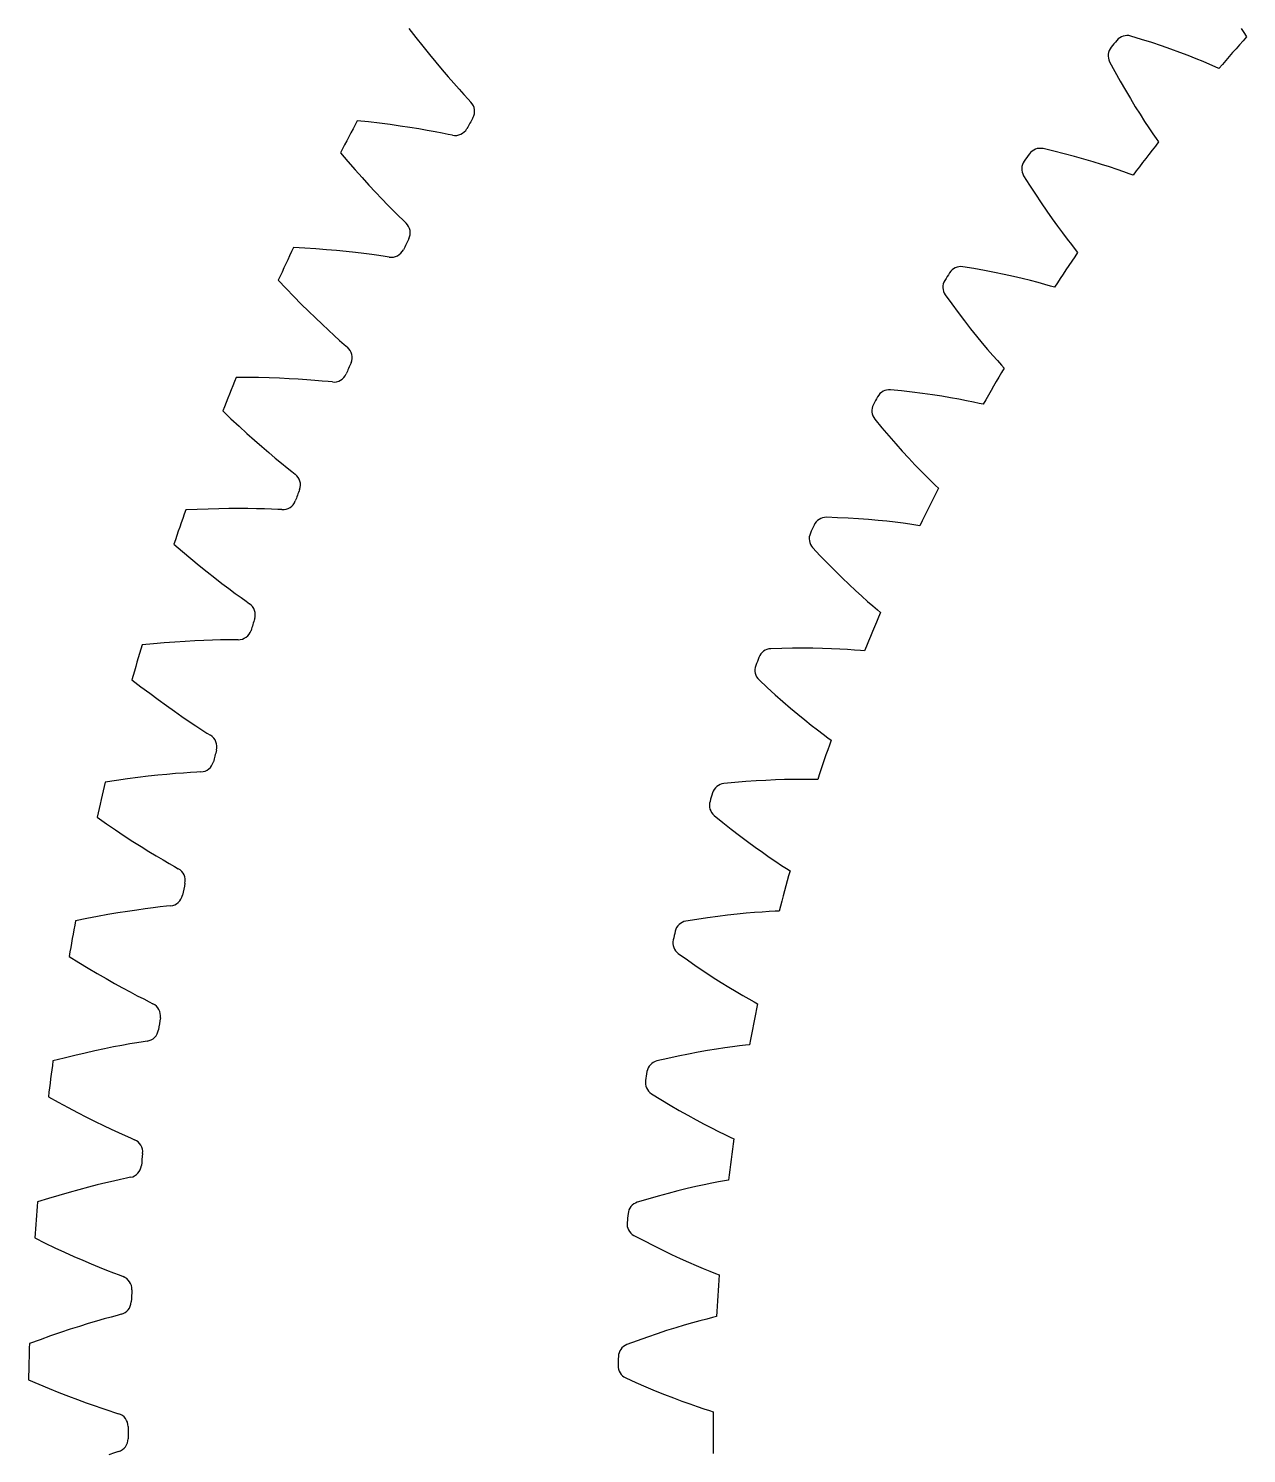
# Model space of a CAD drawing. Header units: millimetres. Extents: x -62 to 62, y -62 to 62.
# Drawn here: x -62.49 to -35.09, y -0.47 to 31.59 of the extents above; entities that cross this region are included whole.
import ezdxf

# ---------------------------------------------------------------- set-up
doc = ezdxf.new("R2010")
doc.units = ezdxf.units.MM

msp = doc.modelspace()

# ---------------------------------------------------------------- linework, layer by layer
at = {"layer": 'thin_ring_external'}
for p, q in [((-53.929827, 31.588349), (-53.773733, 31.38543)), ((-53.773733, 31.38543), (-53.620705, 31.190905)), ((-53.620705, 31.190905), (-53.471229, 31.005054)), ((-53.471229, 31.005054), (-53.325883, 30.828228)), ((-53.325883, 30.828228), (-53.185361, 30.660884)), ((-53.185361, 30.660884), (-53.050531, 30.503627)), ((-53.050531, 30.503627), (-52.922525, 30.357307)), ((-52.922525, 30.357307), (-52.802904, 30.223182)), ((-52.802904, 30.223182), (-52.694052, 30.103314)), ((-52.694052, 30.103314), (-52.600301, 30.00174)), ((-52.600301, 30.00174), (-52.536613, 29.931498)), ((-54.83836, 29.485825), (-55.092918, 29.513054)), ((-54.592562, 29.456829), (-54.83836, 29.485825)), ((-54.356016, 29.426336), (-54.592562, 29.456829)), ((-54.129324, 29.394654), (-54.356016, 29.426336)), ((-53.913238, 29.362139), (-54.129324, 29.394654)), ((-53.708728, 29.329213), (-53.913238, 29.362139)), ((-53.517107, 29.296399), (-53.708728, 29.329213)), ((-53.340265, 29.264373), (-53.517107, 29.296399)), ((-53.181205, 29.234091), (-53.340265, 29.264373)), ((-53.045631, 29.207141), (-53.181205, 29.234091)), ((-52.952475, 29.18948), (-53.045631, 29.207141)), ((-55.472398, 28.793455), (-55.306147, 28.598771)), ((-55.306147, 28.598771), (-55.143386, 28.412313)), ((-55.143386, 28.412313), (-54.984616, 28.234337)), ((-54.984616, 28.234337), (-54.83043, 28.065163)), ((-54.83043, 28.065163), (-54.681546, 27.905212)), ((-54.681546, 27.905212), (-54.538863, 27.755045)), ((-54.538863, 27.755045), (-54.403552, 27.615452)), ((-54.403552, 27.615452), (-54.27724, 27.48761)), ((-54.27724, 27.48761), (-54.162409, 27.373457)), ((-54.162409, 27.373457), (-54.063594, 27.276801)), ((-54.063594, 27.276801), (-53.996402, 27.209904)), ((-56.27239, 26.647283), (-56.528007, 26.661479)), ((-56.025432, 26.630875), (-56.27239, 26.647283)), ((-55.787638, 26.612501), (-56.025432, 26.630875)), ((-55.559624, 26.592435), (-55.787638, 26.612501)), ((-55.342159, 26.570995), (-55.559624, 26.592435)), ((-55.136235, 26.548555), (-55.342159, 26.570995)), ((-54.943188, 26.525569), (-55.136235, 26.548555)), ((-54.764942, 26.502614), (-54.943188, 26.525569)), ((-54.604544, 26.480493), (-54.764942, 26.502614)), ((-54.46777, 26.460501), (-54.604544, 26.480493)), ((-54.373834, 26.447619), (-54.46777, 26.460501)), ((-56.870248, 25.923442), (-56.694274, 25.737501)), ((-56.694274, 25.737501), (-56.522204, 25.559597)), ((-56.522204, 25.559597), (-56.354553, 25.389959)), ((-56.354553, 25.389959), (-56.191931, 25.22888)), ((-56.191931, 25.22888), (-56.035074, 25.076739)), ((-56.035074, 25.076739), (-55.88491, 24.934054)), ((-55.88491, 24.934054), (-55.742648, 24.801552)), ((-55.742648, 24.801552), (-55.609972, 24.680326)), ((-55.609972, 24.680326), (-55.489462, 24.572185)), ((-55.489462, 24.572185), (-55.385841, 24.480701)), ((-55.385841, 24.480701), (-55.315321, 24.417321)), ((-57.559612, 23.739222), (-57.81562, 23.740347)), ((-57.312138, 23.735445), (-57.559612, 23.739222)), ((-57.073716, 23.729236), (-57.312138, 23.735445)), ((-56.844975, 23.720839), (-57.073716, 23.729236)), ((-56.626699, 23.710531), (-56.844975, 23.720839)), ((-56.419898, 23.698635), (-56.626699, 23.710531)), ((-56.225929, 23.685536), (-56.419898, 23.698635)), ((-56.046744, 23.671712), (-56.225929, 23.685536)), ((-55.885425, 23.65781), (-56.046744, 23.671712)), ((-55.747809, 23.644828), (-55.885425, 23.65781)), ((-55.653337, 23.636759), (-55.747809, 23.644828)), ((-58.119731, 22.985798), (-57.934491, 22.809084)), ((-57.934491, 22.809084), (-57.753562, 22.640199)), ((-57.753562, 22.640199), (-57.577469, 22.479343)), ((-57.577469, 22.479343), (-57.406833, 22.326777)), ((-57.406833, 22.326777), (-57.242413, 22.182844)), ((-57.242413, 22.182844), (-57.085159, 22.048012)), ((-57.085159, 22.048012), (-56.936316, 21.922947)), ((-56.936316, 21.922947), (-56.797624, 21.808654)), ((-56.797624, 21.808654), (-56.67175, 21.706807)), ((-56.67175, 21.706807), (-56.563592, 21.620733)), ((-56.563592, 21.620733), (-56.489928, 21.561037)), ((-58.696668, 20.769227), (-58.952399, 20.757279)), ((-58.449324, 20.778092), (-58.696668, 20.769227)), ((-58.210896, 20.784065), (-58.449324, 20.778092)), ((-57.982025, 20.787358), (-58.210896, 20.784065)), ((-57.763507, 20.78821), (-57.982025, 20.787358)), ((-57.556367, 20.786888), (-57.763507, 20.78821)), ((-57.361983, 20.78371), (-57.556367, 20.786888)), ((-57.182326, 20.779054), (-57.361983, 20.78371)), ((-57.020507, 20.773407), (-57.182326, 20.779054)), ((-56.882408, 20.767468), (-57.020507, 20.773407)), ((-56.787648, 20.764234), (-56.882408, 20.767468)), ((-59.217585, 19.988186), (-59.023565, 19.821161)), ((-59.023565, 19.821161), (-58.834248, 19.661735)), ((-58.834248, 19.661735), (-58.650171, 19.51008)), ((-58.650171, 19.51008), (-58.471968, 19.366426)), ((-58.471968, 19.366426), (-58.300413, 19.231076)), ((-58.300413, 19.231076), (-58.136479, 19.10445)), ((-58.136479, 19.10445), (-57.981445, 18.987148)), ((-57.981445, 18.987148), (-57.837098, 18.880085)), ((-57.837098, 18.880085), (-57.706187, 18.784798)), ((-57.706187, 18.784798), (-57.593776, 18.70436)), ((-57.593776, 18.70436), (-57.51716, 18.648503)), ((-59.680591, 17.745048), (-59.935378, 17.720058)), ((-59.434022, 17.766531), (-59.680591, 17.745048)), ((-59.19621, 17.78467), (-59.434022, 17.766531)), ((-58.967805, 17.799646), (-59.19621, 17.78467)), ((-58.749616, 17.811654), (-58.967805, 17.799646)), ((-58.542679, 17.820911), (-58.749616, 17.811654)), ((-58.348386, 17.827662), (-58.542679, 17.820911)), ((-58.168726, 17.832185), (-58.348386, 17.827662)), ((-58.00683, 17.834808), (-58.168726, 17.832185)), ((-57.868607, 17.835929), (-58.00683, 17.834808)), ((-57.773805, 17.837537), (-57.868607, 17.835929)), ((-60.160948, 16.938428), (-59.958652, 16.781528)), ((-59.958652, 16.781528), (-59.761442, 16.631975)), ((-59.761442, 16.631975), (-59.569861, 16.489918)), ((-59.569861, 16.489918), (-59.384555, 16.35555)), ((-59.384555, 16.35555), (-59.206313, 16.229136)), ((-59.206313, 16.229136), (-59.036128, 16.111046)), ((-59.036128, 16.111046), (-58.875306, 16.001813)), ((-58.875306, 16.001813), (-58.725681, 15.902261)), ((-58.725681, 15.902261), (-58.590076, 15.813782)), ((-58.590076, 15.813782), (-58.473704, 15.739189)), ((-58.473704, 15.739189), (-58.394336, 15.687317)), ((-59.799746, 14.765496), (-60.027087, 14.738878)), ((-59.582454, 14.788629), (-59.799746, 14.765496)), ((-59.37626, 14.80844), (-59.582454, 14.788629)), ((-59.182565, 14.825103), (-59.37626, 14.80844)), ((-59.00337, 14.838795), (-59.182565, 14.825103)), ((-58.841819, 14.849681), (-59.00337, 14.838795)), ((-58.703834, 14.857857), (-58.841819, 14.849681)), ((-58.609238, 14.864304), (-58.703834, 14.857857)), ((-60.508813, 14.674574), (-60.761993, 14.636607)), ((-60.263663, 14.708619), (-60.508813, 14.674574)), ((-60.027087, 14.738878), (-60.263663, 14.708619)), ((-60.947358, 13.844479), (-60.737314, 13.698113)), ((-60.737314, 13.698113), (-60.532725, 13.558825)), ((-60.532725, 13.558825), (-60.334141, 13.426735)), ((-60.334141, 13.426735), (-60.142216, 13.302004)), ((-60.142216, 13.302004), (-59.957751, 13.184857)), ((-59.957751, 13.184857), (-59.781758, 13.07561)), ((-59.781758, 13.07561), (-59.615569, 12.974731)), ((-59.615569, 12.974731), (-59.461055, 12.882949)), ((-59.461055, 12.882949), (-59.321109, 12.80151)), ((-59.321109, 12.80151), (-59.20108, 12.732956)), ((-59.20108, 12.732956), (-59.119167, 12.685204)), ((-61.179176, 11.565816), (-61.430086, 11.514971)), ((-60.936083, 11.612334), (-61.179176, 11.565816)), ((-60.701361, 11.654633), (-60.936083, 11.612334)), ((-60.475675, 11.692825), (-60.701361, 11.654633)), ((-60.259848, 11.727023), (-60.475675, 11.692825)), ((-60.054935, 11.757337), (-60.259848, 11.727023)), ((-59.862344, 11.783868), (-60.054935, 11.757337)), ((-59.684081, 11.806691), (-59.862344, 11.783868)), ((-59.523297, 11.825812), (-59.684081, 11.806691)), ((-59.385909, 11.841024), (-59.523297, 11.825812)), ((-59.291766, 11.852292), (-59.385909, 11.841024)), ((-61.574763, 10.714411), (-61.35752, 10.578961)), ((-61.35752, 10.578961), (-61.146085, 10.450302)), ((-61.146085, 10.450302), (-60.941015, 10.328524)), ((-60.941015, 10.328524), (-60.742972, 10.213755)), ((-60.742972, 10.213755), (-60.552766, 10.10618)), ((-60.552766, 10.10618), (-60.371424, 10.006062)), ((-60.371424, 10.006062), (-60.200301, 9.9138)), ((-60.200301, 9.9138), (-60.041303, 9.830027)), ((-60.041303, 9.830027), (-59.897381, 9.75584)), ((-59.897381, 9.75584), (-59.774008, 9.693504)), ((-59.774008, 9.693504), (-59.689764, 9.649997)), ((-60.576933, 8.675559), (-60.780032, 8.634822)), ((-60.385948, 8.71189), (-60.576933, 8.675559)), ((-60.209083, 8.743785), (-60.385948, 8.71189)), ((-60.049485, 8.771091), (-60.209083, 8.743785)), ((-59.913054, 8.793298), (-60.049485, 8.771091)), ((-59.819608, 8.809359), (-59.913054, 8.793298)), ((-61.689928, 8.426884), (-61.937915, 8.363293)), ((-61.449528, 8.485754), (-61.689928, 8.426884)), ((-61.217272, 8.539983), (-61.449528, 8.485754)), ((-60.993831, 8.589648), (-61.217272, 8.539983)), ((-60.780032, 8.634822), (-60.993831, 8.589648)), ((-62.041526, 7.556391), (-61.81765, 7.43221)), ((-61.81765, 7.43221), (-61.599922, 7.314514)), ((-61.599922, 7.314514), (-61.388902, 7.203366)), ((-61.388902, 7.203366), (-61.185257, 7.09886)), ((-61.185257, 7.09886), (-60.989806, 7.001137)), ((-60.989806, 7.001137), (-60.803589, 6.910409)), ((-60.803589, 6.910409), (-60.627978, 6.827005)), ((-60.627978, 6.827005), (-60.464909, 6.75146)), ((-60.464909, 6.75146), (-60.317387, 6.684718)), ((-60.317387, 6.684718), (-60.190993, 6.628763)), ((-60.190993, 6.628763), (-60.104636, 6.589614)), ((-61.35286, 5.464062), (-61.573475, 5.403052)), ((-61.141647, 5.520094), (-61.35286, 5.464062)), ((-60.940893, 5.571148), (-61.141647, 5.520094)), ((-60.752012, 5.617183), (-60.940893, 5.571148)), ((-60.577007, 5.658068), (-60.752012, 5.617183)), ((-60.419011, 5.693487), (-60.577007, 5.658068)), ((-60.283891, 5.722631), (-60.419011, 5.693487)), ((-60.191388, 5.743443), (-60.283891, 5.722631)), ((-62.039739, 5.265968), (-62.284155, 5.189797)), ((-61.802659, 5.337035), (-62.039739, 5.265968)), ((-61.573475, 5.403052), (-61.802659, 5.337035)), ((-62.34643, 4.378657), (-62.116506, 4.266069)), ((-62.116506, 4.266069), (-61.893052, 4.159644)), ((-61.893052, 4.159644), (-61.676632, 4.059416)), ((-61.676632, 4.059416), (-61.467916, 3.965444)), ((-61.467916, 3.965444), (-61.267731, 3.877828)), ((-61.267731, 3.877828), (-61.077124, 3.796727)), ((-61.077124, 3.796727), (-60.897483, 3.722399)), ((-60.897483, 3.722399), (-60.73077, 3.655279)), ((-60.73077, 3.655279), (-60.580032, 3.596157)), ((-60.580032, 3.596157), (-60.450945, 3.546728)), ((-60.450945, 3.546728), (-60.362703, 3.51204)), ((-60.630911, 2.60103), (-60.786892, 2.55759)), ((-60.497456, 2.637035), (-60.630911, 2.60103)), ((-60.406135, 2.662543), (-60.497456, 2.637035)), ((-61.769039, 2.252026), (-61.994553, 2.174393)), ((-61.551827, 2.324221), (-61.769039, 2.252026)), ((-61.34375, 2.390964), (-61.551827, 2.324221)), ((-61.145865, 2.452203), (-61.34375, 2.390964)), ((-60.959581, 2.507822), (-61.145865, 2.452203)), ((-60.786892, 2.55759), (-60.959581, 2.507822)), ((-62.227695, 2.091312), (-62.467903, 2.002762)), ((-61.994553, 2.174393), (-62.227695, 2.091312)), ((-62.48868, 1.189499), (-62.253306, 1.088799)), ((-62.253306, 1.088799), (-62.02471, 0.993922)), ((-62.02471, 0.993922), (-61.803454, 0.904875)), ((-61.803454, 0.904875), (-61.590212, 0.821683)), ((-61.590212, 0.821683), (-61.385815, 0.744403)), ((-61.385815, 0.744403), (-61.191315, 0.67314)), ((-61.191315, 0.67314), (-61.008114, 0.608082)), ((-61.008114, 0.608082), (-60.838191, 0.549561)), ((-60.838191, 0.549561), (-60.684631, 0.498214)), ((-60.684631, 0.498214), (-60.553189, 0.455441)), ((-60.553189, 0.455441), (-60.46329, 0.425303)), ((-60.553189, -0.455441), (-60.684631, -0.498214)), ((-60.46329, -0.425303), (-60.553189, -0.455441))]:
    msp.add_line(p, q, dxfattribs=at)
for centre, radius, start, end in [((-52.75255, 29.72324), 0.3, 330.601067, 43.963027), ((0, 0), 62.5, 151.822226, 152.568018), ((0, 0), 60.25, 150.601067, 150.862348), ((-52.887545, 29.482369), 0.3, 257.500388, 330.862348), ((-54.201423, 26.990891), 0.3, 333.527896, 46.889856), ((0, 0), 62.5, 154.749055, 155.494847), ((-54.323944, 26.743441), 0.3, 260.427217, 333.789177), ((0, 0), 60.25, 153.527896, 153.789177), ((-55.508892, 24.188126), 0.3, 336.454725, 49.816686), ((0, 0), 60.25, 156.454725, 156.716006), ((0, 0), 62.5, 157.675884, 158.421677), ((-55.618617, 23.934743), 0.3, 263.354046, 336.716006), ((-56.671544, 21.322257), 0.3, 339.381555, 52.743515), ((0, 0), 60.25, 159.381555, 159.642836), ((-56.768188, 21.063602), 0.3, 266.280875, 339.642836), ((0, 0), 62.5, 160.602714, 161.348506), ((-57.686346, 18.400761), 0.3, 342.308384, 55.670344), ((0, 0), 60.25, 162.308384, 162.569665), ((-57.769657, 18.137509), 0.3, 269.207705, 342.569665), ((0, 0), 62.5, 163.529543, 164.275335), ((-58.550651, 15.431259), 0.3, 345.235213, 58.597173), ((-58.620412, 15.164096), 0.3, 272.134534, 345.496494), ((0, 0), 60.25, 165.235213, 165.496494), ((0, 0), 62.5, 166.456372, 167.202165), ((-59.262204, 12.421499), 0.3, 348.162042, 61.524003), ((0, 0), 60.25, 168.162042, 168.423323), ((-59.318233, 12.151122), 0.3, 275.061363, 348.423323), ((0, 0), 62.5, 169.383201, 170.128994), ((-59.819149, 9.379332), 0.3, 351.088872, 64.450832), ((0, 0), 60.25, 171.088872, 171.350153), ((-59.861299, 9.106448), 0.3, 277.988193, 351.350153), ((0, 0), 62.5, 172.310031, 173.055823), ((-60.220033, 6.312696), 0.3, 354.015701, 67.377661), ((0, 0), 60.25, 174.015701, 174.276982), ((-60.248194, 6.038016), 0.3, 280.915022, 354.276982), ((0, 0), 62.5, 175.23686, 175.982652), ((-60.463809, 3.229591), 0.3, 356.94253, 70.30449), ((0, 0), 60.25, 176.94253, 177.203811), ((-60.477908, 2.953831), 0.3, 283.841851, 357.203811), ((0, 0), 62.5, 178.163689, 178.909482), ((-60.549843, 0.13806), 0.3, 359.86936, 73.23132), ((0, 0), 60.25, 179.86936, 180.13064), ((-60.549843, -0.13806), 0.3, 286.76868, 0.13064)]:
    msp.add_arc(centre, radius, start, end, dxfattribs=at)
at = {"layer": 'thin_ring_internal'}
for p, q in [((-37.453686, 31.344271), (-37.692964, 31.418439)), ((-35.206695, 31.591409), (-35.137733, 31.475903)), ((-35.137733, 31.475903), (-35.090038, 31.39748)), ((-37.222861, 31.270379), (-37.453686, 31.344271)), ((-37.00158, 31.19633), (-37.222861, 31.270379)), ((-36.790339, 31.122569), (-37.00158, 31.19633)), ((-36.589766, 31.049619), (-36.790339, 31.122569)), ((-38.168275, 30.839271), (-38.048851, 30.61906)), ((-36.400679, 30.978119), (-36.589766, 31.049619)), ((-36.224195, 30.908877), (-36.400679, 30.978119)), ((-36.061942, 30.842972), (-36.224195, 30.908877)), ((-35.916536, 30.781991), (-36.061942, 30.842972)), ((-35.793016, 30.728695), (-35.916536, 30.781991)), ((-38.048851, 30.61906), (-37.931348, 30.407086)), ((-35.709039, 30.691644), (-35.793016, 30.728695)), ((-37.931348, 30.407086), (-37.815552, 30.204503)), ((-37.815552, 30.204503), (-37.701996, 30.011711)), ((-37.701996, 30.011711), (-37.591318, 29.829224)), ((-37.591318, 29.829224), (-37.484304, 29.657719)), ((-37.484304, 29.657719), (-37.381962, 29.498135)), ((-37.381962, 29.498135), (-37.285669, 29.351857)), ((-37.285669, 29.351857), (-37.197492, 29.221141)), ((-37.197492, 29.221141), (-37.121123, 29.110393)), ((-39.423508, 28.827572), (-39.667125, 28.885932)), ((-37.121123, 29.110393), (-37.068401, 29.035257)), ((-39.188345, 28.768936), (-39.423508, 28.827572)), ((-38.962694, 28.709518), (-39.188345, 28.768936)), ((-38.747082, 28.649729), (-38.962694, 28.709518)), ((-38.542167, 28.590054), (-38.747082, 28.649729)), ((-38.348808, 28.531075), (-38.542167, 28.590054)), ((-40.103539, 28.276917), (-39.969968, 28.064988)), ((-38.168174, 28.473523), (-38.348808, 28.531075)), ((-38.001958, 28.418371), (-38.168174, 28.473523)), ((-37.852874, 28.36703), (-38.001958, 28.418371)), ((-37.726134, 28.321927), (-37.852874, 28.36703)), ((-37.639913, 28.290448), (-37.726134, 28.321927)), ((-39.969968, 28.064988), (-39.838852, 27.861153)), ((-39.838852, 27.861153), (-39.710055, 27.666577)), ((-39.710055, 27.666577), (-39.584133, 27.481625)), ((-39.584133, 27.481625), (-39.461757, 27.306767)), ((-39.461757, 27.306767), (-39.343755, 27.142629)), ((-39.343755, 27.142629), (-39.231194, 26.99008)), ((-39.231194, 26.99008), (-39.125541, 26.850413)), ((-39.125541, 26.850413), (-39.029003, 26.725744)), ((-39.029003, 26.725744), (-38.945554, 26.620227)), ((-38.945554, 26.620227), (-38.888031, 26.548701)), ((-41.224512, 26.187429), (-41.471425, 26.229731)), ((-40.986018, 26.144299), (-41.224512, 26.187429)), ((-40.756964, 26.099766), (-40.986018, 26.144299)), ((-40.537903, 26.054208), (-40.756964, 26.099766)), ((-40.329524, 26.008062), (-40.537903, 26.054208)), ((-40.132722, 25.961855), (-40.329524, 26.008062)), ((-39.94871, 25.916241), (-40.132722, 25.961855)), ((-39.779243, 25.872078), (-39.94871, 25.916241)), ((-39.627121, 25.830598), (-39.779243, 25.872078)), ((-39.497702, 25.79388), (-39.627121, 25.830598)), ((-39.409607, 25.768108), (-39.497702, 25.79388)), ((-41.867073, 25.593477), (-41.719927, 25.390738)), ((-41.719927, 25.390738), (-41.575761, 25.195915)), ((-41.575761, 25.195915), (-41.434513, 25.010179)), ((-41.434513, 25.010179), (-41.296765, 24.833859)), ((-41.296765, 24.833859), (-41.163215, 24.667379)), ((-41.163215, 24.667379), (-41.034729, 24.51131)), ((-41.034729, 24.51131), (-40.912433, 24.366449)), ((-40.912433, 24.366449), (-40.797871, 24.233991)), ((-40.797871, 24.233991), (-40.693387, 24.115903)), ((-40.693387, 24.115903), (-40.603215, 24.01607)), ((-40.603215, 24.01607), (-40.541137, 23.948459)), ((-42.848987, 23.435148), (-43.098138, 23.46121)), ((-42.608183, 23.407708), (-42.848987, 23.435148)), ((-42.376707, 23.378251), (-42.608183, 23.407708)), ((-42.155135, 23.347118), (-42.376707, 23.378251)), ((-41.944184, 23.3147), (-42.155135, 23.347118)), ((-41.744782, 23.281463), (-41.944184, 23.3147)), ((-41.55818, 23.247982), (-41.744782, 23.281463)), ((-41.386188, 23.214997), (-41.55818, 23.247982)), ((-41.231678, 23.183555), (-41.386188, 23.214997)), ((-41.100135, 23.15538), (-41.231678, 23.183555)), ((-41.010543, 23.135425), (-41.100135, 23.15538)), ((-43.451326, 22.800442), (-43.291235, 22.60776)), ((-43.291235, 22.60776), (-43.134636, 22.422783)), ((-43.134636, 22.422783), (-42.981543, 22.246683)), ((-42.981543, 22.246683), (-42.832557, 22.07975)), ((-42.832557, 22.07975), (-42.688405, 21.922361)), ((-42.688405, 21.922361), (-42.549987, 21.775029)), ((-42.549987, 21.775029), (-42.418478, 21.638478)), ((-42.418478, 21.638478), (-42.295499, 21.513796)), ((-42.295499, 21.513796), (-42.183514, 21.402795)), ((-42.183514, 21.402795), (-42.087007, 21.309073)), ((-42.087007, 21.309073), (-42.02064, 21.245667)), ((-44.289976, 20.582513), (-44.540298, 20.592225)), ((-44.047892, 20.570882), (-44.289976, 20.582513)), ((-43.814986, 20.556628), (-44.047892, 20.570882)), ((-43.591852, 20.540052), (-43.814986, 20.556628)), ((-43.379233, 20.5215), (-43.591852, 20.540052)), ((-43.178083, 20.501377), (-43.379233, 20.5215)), ((-42.989692, 20.480171), (-43.178083, 20.501377)), ((-42.81591, 20.458506), (-42.989692, 20.480171)), ((-42.659675, 20.437236), (-42.81591, 20.458506)), ((-42.52657, 20.417726), (-42.659675, 20.437236)), ((-42.435865, 20.403673), (-42.52657, 20.417726)), ((-44.849514, 19.909771), (-44.677164, 19.727973)), ((-44.677164, 19.727973), (-44.508801, 19.553634)), ((-44.508801, 19.553634), (-44.344519, 19.387924)), ((-44.344519, 19.387924), (-44.184934, 19.231092)), ((-44.184934, 19.231092), (-44.030797, 19.083469)), ((-44.030797, 19.083469), (-43.88304, 18.945505)), ((-43.88304, 18.945505), (-43.742881, 18.817847)), ((-43.742881, 18.817847), (-43.61201, 18.701475)), ((-43.61201, 18.701475), (-43.493006, 18.598036)), ((-43.493006, 18.598036), (-43.390575, 18.510827)), ((-43.390575, 18.510827), (-43.320203, 18.451897)), ((-45.541309, 17.641742), (-45.79173, 17.635061)), ((-45.298983, 17.645968), (-45.541309, 17.641742)), ((-45.065642, 17.646977), (-45.298983, 17.645968)), ((-44.841902, 17.645031), (-45.065642, 17.646977)), ((-44.628525, 17.640425), (-44.841902, 17.645031)), ((-44.42649, 17.6335), (-44.628525, 17.640425)), ((-44.237115, 17.624661), (-44.42649, 17.6335)), ((-44.062288, 17.614408), (-44.237115, 17.624661)), ((-43.904997, 17.603402), (-44.062288, 17.614408)), ((-43.770901, 17.592639), (-43.904997, 17.603402)), ((-43.679471, 17.584548), (-43.770901, 17.592639)), ((-46.055649, 16.933845), (-45.871777, 16.763708)), ((-45.871777, 16.763708), (-45.692373, 16.600754)), ((-45.692373, 16.600754), (-45.517604, 16.446143)), ((-45.517604, 16.446143), (-45.348105, 16.300084)), ((-45.348105, 16.300084), (-45.184642, 16.162858)), ((-45.184642, 16.162858), (-45.028178, 16.034853)), ((-45.028178, 16.034853), (-44.87997, 15.916635)), ((-44.87997, 15.916635), (-44.741769, 15.809072)), ((-44.741769, 15.809072), (-44.616254, 15.713637)), ((-44.616254, 15.713637), (-44.508338, 15.633314)), ((-44.508338, 15.633314), (-44.434263, 15.579113)), ((-46.597627, 14.625425), (-46.847074, 14.60238)), ((-46.356096, 14.645491), (-46.597627, 14.625425)), ((-46.123321, 14.66176), (-46.356096, 14.645491)), ((-45.899933, 14.674451), (-46.123321, 14.66176)), ((-45.686711, 14.68381), (-45.899933, 14.674451)), ((-45.484655, 14.690114), (-45.686711, 14.68381)), ((-45.295108, 14.693679), (-45.484655, 14.690114)), ((-45.119985, 14.694883), (-45.295108, 14.693679)), ((-44.96231, 14.694188), (-45.119985, 14.694883)), ((-44.827798, 14.692218), (-44.96231, 14.694188)), ((-44.736034, 14.690124), (-44.827798, 14.692218)), ((-47.064566, 13.885404), (-46.869961, 13.727658)), ((-46.869961, 13.727658), (-46.680284, 13.576786)), ((-46.680284, 13.576786), (-46.495777, 13.433937)), ((-46.495777, 13.433937), (-46.317087, 13.299276)), ((-46.317087, 13.299276), (-46.145, 13.173035)), ((-46.145, 13.173035), (-45.980499, 13.055537)), ((-45.980499, 13.055537), (-45.824877, 12.947266)), ((-45.824877, 12.947266), (-45.679936, 12.848972)), ((-45.679936, 12.848972), (-45.548448, 12.76195)), ((-45.548448, 12.76195), (-45.43551, 12.688857)), ((-45.43551, 12.688857), (-45.358049, 12.639617)), ((-47.454406, 11.54648), (-47.701812, 11.50717)), ((-47.214705, 11.5823), (-47.454406, 11.54648)), ((-46.983492, 11.613758), (-47.214705, 11.5823)), ((-46.761412, 11.641032), (-46.983492, 11.613758)), ((-46.549259, 11.664317), (-46.761412, 11.641032)), ((-46.348049, 11.683822), (-46.549259, 11.664317)), ((-46.15914, 11.699777), (-46.348049, 11.683822)), ((-45.984471, 11.712432), (-46.15914, 11.699777)), ((-45.827088, 11.722051), (-45.984471, 11.712432)), ((-45.692735, 11.728882), (-45.827088, 11.722051)), ((-45.601031, 11.732795), (-45.692735, 11.728882)), ((-47.871946, 10.777505), (-47.667441, 10.632824)), ((-47.667441, 10.632824), (-47.468302, 10.49468)), ((-47.468302, 10.49468), (-47.274847, 10.364204)), ((-47.274847, 10.364204), (-47.087733, 10.241519)), ((-47.087733, 10.241519), (-46.907757, 10.126803)), ((-46.907757, 10.126803), (-46.735924, 10.020316)), ((-46.735924, 10.020316), (-46.573554, 9.922454)), ((-46.573554, 9.922454), (-46.422494, 9.833851)), ((-46.422494, 9.833851), (-46.285597, 9.755615)), ((-46.285597, 9.755615), (-46.16812, 9.690065)), ((-46.16812, 9.690065), (-46.087604, 9.645996)), ((-46.825512, 8.655775), (-47.012973, 8.627499)), ((-46.652044, 8.679826), (-46.825512, 8.655775)), ((-46.495628, 8.699718), (-46.652044, 8.679826)), ((-46.362009, 8.715322), (-46.495628, 8.699718)), ((-46.270757, 8.725224), (-46.362009, 8.715322)), ((-48.107979, 8.418092), (-48.352284, 8.362685)), ((-47.871133, 8.469512), (-48.107979, 8.418092)), ((-47.642473, 8.516025), (-47.871133, 8.469512)), ((-47.422653, 8.557765), (-47.642473, 8.516025)), ((-47.212476, 8.594876), (-47.422653, 8.557765)), ((-47.012973, 8.627499), (-47.212476, 8.594876)), ((-48.474331, 7.623454), (-48.260801, 7.492458)), ((-48.260801, 7.492458), (-48.053054, 7.367635)), ((-48.053054, 7.367635), (-47.85148, 7.250091)), ((-47.85148, 7.250091), (-47.656742, 7.139906)), ((-47.656742, 7.139906), (-47.469649, 7.037206)), ((-47.469649, 7.037206), (-47.291219, 6.942186)), ((-47.291219, 6.942186), (-47.122796, 6.855153)), ((-47.122796, 6.855153), (-46.966265, 6.776619)), ((-46.966265, 6.776619), (-46.824544, 6.707505)), ((-46.824544, 6.707505), (-46.703032, 6.649778)), ((-46.703032, 6.649778), (-46.619806, 6.61107)), ((-47.673523, 5.48863), (-47.880822, 5.437853)), ((-47.47658, 5.534231), (-47.673523, 5.48863)), ((-47.29137, 5.574707), (-47.47658, 5.534231)), ((-47.119846, 5.610052), (-47.29137, 5.574707)), ((-46.965066, 5.640132), (-47.119846, 5.610052)), ((-46.832754, 5.664442), (-46.965066, 5.640132)), ((-46.742345, 5.68029), (-46.832754, 5.664442)), ((-48.555545, 5.253656), (-48.795704, 5.182389)), ((-48.32257, 5.320457), (-48.555545, 5.253656)), ((-48.097442, 5.381824), (-48.32257, 5.320457)), ((-47.880822, 5.437853), (-48.097442, 5.381824)), ((-48.869142, 4.436759), (-48.647501, 4.320009)), ((-48.647501, 4.320009), (-48.432035, 4.20904)), ((-48.432035, 4.20904), (-48.223205, 4.104931)), ((-48.223205, 4.104931), (-48.021678, 4.007719)), ((-48.021678, 4.007719), (-47.828268, 3.917476)), ((-47.828268, 3.917476), (-47.644005, 3.834329)), ((-47.644005, 3.834329), (-47.470251, 3.758498)), ((-47.470251, 3.758498), (-47.308919, 3.690369)), ((-47.308919, 3.690369), (-47.16298, 3.630672)), ((-47.16298, 3.630672), (-47.037953, 3.581016)), ((-47.037953, 3.581016), (-46.952374, 3.547834)), ((-47.102953, 2.589305), (-47.233392, 2.556393)), ((-47.013775, 2.611033), (-47.102953, 2.589305)), ((-48.133958, 2.294654), (-48.34645, 2.224578)), ((-47.930424, 2.358881), (-48.133958, 2.294654)), ((-47.736885, 2.417265), (-47.930424, 2.358881)), ((-47.554719, 2.469768), (-47.736885, 2.417265)), ((-47.385874, 2.516255), (-47.554719, 2.469768)), ((-47.233392, 2.556393), (-47.385874, 2.516255)), ((-48.79519, 2.066723), (-49.030173, 1.979901)), ((-48.567082, 2.148618), (-48.79519, 2.066723)), ((-48.34645, 2.224578), (-48.567082, 2.148618)), ((-49.054687, 1.231065), (-48.825885, 1.12906)), ((-48.825885, 1.12906), (-48.603622, 1.032422)), ((-48.603622, 1.032422), (-48.38843, 0.942194)), ((-48.38843, 0.942194), (-48.180977, 0.85837)), ((-48.180977, 0.85837), (-47.982079, 0.78097)), ((-47.982079, 0.78097), (-47.792773, 0.710052)), ((-47.792773, 0.710052), (-47.614431, 0.645748)), ((-47.614431, 0.645748), (-47.448988, 0.588316)), ((-47.448988, 0.588316), (-47.299458, 0.538292)), ((-47.299458, 0.538292), (-47.171451, 0.49692)), ((-47.171451, 0.49692), (-47.083885, 0.469406))]:
    msp.add_line(p, q, dxfattribs=at)
for centre, radius, start, end in [((-37.775887, 31.130128), 0.3, 73.953867, 140.508951), ((-37.901681, 30.976848), 0.3, 140.741049, 207.296133), ((0, 0), 49.25, 140.508951, 140.741049), ((0, 0), 47.086224, 138.178805, 139.321195), ((-39.731014, 28.592814), 0.3, 77.703867, 144.258951), ((0, 0), 47.086224, 141.928805, 143.071195), ((-39.846513, 28.431635), 0.3, 144.491049, 211.046133), ((0, 0), 49.25, 144.258951, 144.491049), ((0, 0), 47.086224, 145.678805, 146.821195), ((0, 0), 49.25, 148.008951, 148.241049), ((-41.516006, 25.933062), 0.3, 81.453867, 148.008951), ((-41.620717, 25.764674), 0.3, 148.241049, 214.796133), ((0, 0), 47.086224, 149.428805, 150.571195), ((-43.123221, 23.162261), 0.3, 85.203867, 151.758951), ((-43.216694, 22.987385), 0.3, 151.991049, 218.546133), ((0, 0), 49.25, 151.758951, 151.991049), ((0, 0), 47.086224, 153.178805, 154.321195), ((-44.545775, 20.292275), 0.3, 88.953867, 155.508951), ((-44.627611, 20.11166), 0.3, 155.741049, 222.296133), ((0, 0), 49.25, 155.508951, 155.741049), ((0, 0), 47.086224, 156.928805, 158.071195), ((-45.777577, 17.335395), 0.3, 92.703867, 159.258951), ((0, 0), 49.25, 159.258951, 159.491049), ((-45.847425, 17.149814), 0.3, 159.491049, 226.046133), ((0, 0), 47.086224, 160.678805, 161.821195), ((-46.813353, 14.304282), 0.3, 96.453867, 163.008951), ((-46.870914, 14.11453), 0.3, 163.241049, 229.796133), ((0, 0), 49.25, 163.008951, 163.241049), ((0, 0), 47.086224, 164.428805, 165.571195), ((0, 0), 49.25, 166.758951, 166.991049), ((-47.648667, 11.211915), 0.3, 100.203867, 166.758951), ((-47.693694, 11.018805), 0.3, 166.991049, 233.546133), ((0, 0), 47.086224, 168.178805, 169.321195), ((-48.279942, 8.071538), 0.3, 103.953867, 170.508951), ((0, 0), 49.25, 170.508951, 170.741049), ((-48.312242, 7.875896), 0.3, 170.741049, 237.296133), ((0, 0), 47.086224, 171.928805, 173.071195), ((-48.704475, 4.896597), 0.3, 107.703867, 174.258951), ((0, 0), 49.25, 174.258951, 174.491049), ((-48.72391, 4.699262), 0.3, 174.491049, 241.046133), ((0, 0), 47.086224, 175.678805, 176.821195), ((-48.920447, 1.700688), 0.3, 111.453867, 178.008951), ((0, 0), 49.25, 178.008951, 178.241049), ((-48.926935, 1.502504), 0.3, 178.241049, 244.796133), ((0, 0), 47.086224, 179.428805, 180.571195)]:
    msp.add_arc(centre, radius, start, end, dxfattribs=at)

doc.saveas('drawing.dxf')
